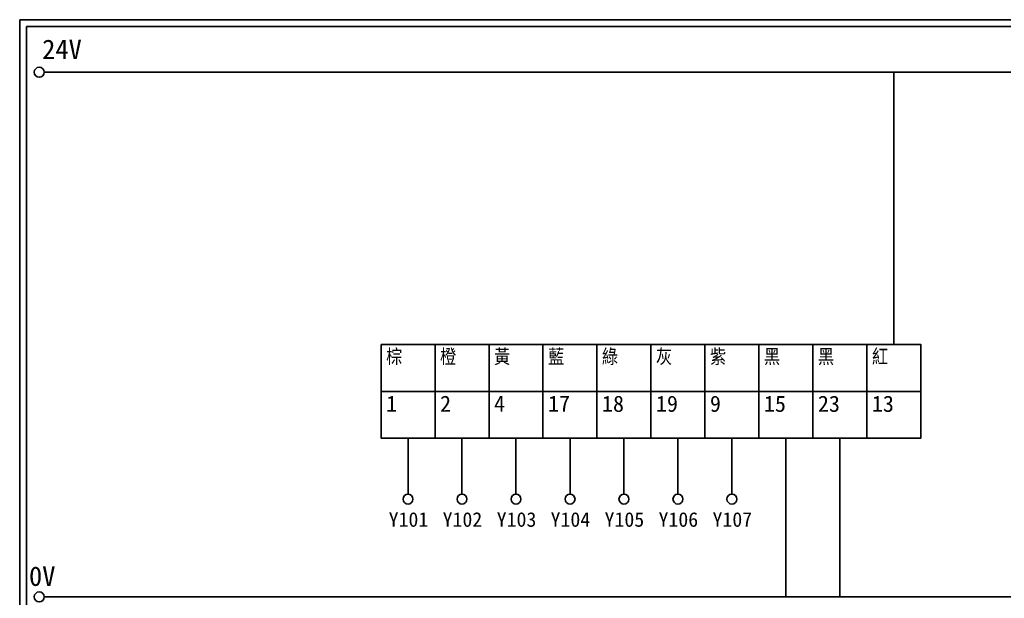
# Model space of a CAD drawing. Extents: x 926 to 1213, y -211 to -7.
# Drawn here: x 925.7 to 1108.3, y -114.5 to -7.2 of the extents above; entities that cross this region are included whole.
import ezdxf

# ---------------------------------------------------------------- set-up
doc = ezdxf.new("R2010")
doc.units = 0
doc.layers.get('0').update_dxf_attribs({"linetype": 'CONTINUOUS'})
doc.layers.add('圖框層', color=7, linetype='CONTINUOUS')
doc.layers.add('標尺寸層', color=3, linetype='CONTINUOUS')
doc.styles.add('STSL', font='KAIU.TTF')

msp = doc.modelspace()

# ---------------------------------------------------------------- linework, layer by layer
for p, q in [((1087.84, -67.49), (1087.84, -16.99)), ((997.75, -84.81), (997.75, -95.22)), ((1007.76, -84.81), (1007.76, -95.22)), ((1017.77, -84.81), (1017.77, -95.22)), ((1027.8, -84.81), (1027.8, -95.22)), ((1037.79, -84.81), (1037.79, -95.22)), ((1047.8, -84.81), (1047.8, -95.22)), ((1057.81, -84.81), (1057.81, -95.22)), ((1067.82, -84.81), (1067.82, -114.26)), ((1077.83, -84.81), (1077.83, -114.26))]:
    msp.add_line(p, q)
for points in [[(992.75, -67.49), (1002.76, -67.49), (1002.76, -76.15), (992.75, -76.15)], [(1002.76, -67.49), (1012.77, -67.49), (1012.77, -76.15), (1002.76, -76.15)], [(1012.77, -67.49), (1022.78, -67.49), (1022.78, -76.15), (1012.77, -76.15)], [(1022.78, -67.49), (1032.79, -67.49), (1032.79, -76.15), (1022.78, -76.15)], [(1032.79, -67.49), (1042.8, -67.49), (1042.8, -76.15), (1032.79, -76.15)], [(1042.8, -67.49), (1052.81, -67.49), (1052.81, -76.15), (1042.8, -76.15)], [(1052.81, -67.49), (1062.82, -67.49), (1062.82, -76.15), (1052.81, -76.15)], [(1062.82, -67.49), (1072.83, -67.49), (1072.83, -76.15), (1062.82, -76.15)], [(1072.83, -67.49), (1082.84, -67.49), (1082.84, -76.15), (1072.83, -76.15)], [(1082.84, -67.49), (1092.85, -67.49), (1092.85, -76.15), (1082.84, -76.15)], [(992.75, -76.15), (1002.76, -76.15), (1002.76, -84.81), (992.75, -84.81)], [(1002.76, -76.15), (1012.77, -76.15), (1012.77, -84.81), (1002.76, -84.81)], [(1012.77, -76.15), (1022.78, -76.15), (1022.78, -84.81), (1012.77, -84.81)], [(1022.78, -76.15), (1032.79, -76.15), (1032.79, -84.81), (1022.78, -84.81)], [(1032.79, -76.15), (1042.8, -76.15), (1042.8, -84.81), (1032.79, -84.81)], [(1042.8, -76.15), (1052.81, -76.15), (1052.81, -84.81), (1042.8, -84.81)], [(1052.81, -76.15), (1062.82, -76.15), (1062.82, -84.81), (1052.81, -84.81)], [(1062.82, -76.15), (1072.83, -76.15), (1072.83, -84.81), (1062.82, -84.81)], [(1072.83, -76.15), (1082.84, -76.15), (1082.84, -84.81), (1072.83, -84.81)], [(1082.84, -76.15), (1092.85, -76.15), (1092.85, -84.81), (1082.84, -84.81)]]:
    msp.add_lwpolyline(points, close=True)
at = {"layer": '圖框層', "color": 7}
for p, q in [((1212.74, -7.25), (925.74, -7.25)), ((925.74, -211.22), (925.74, -7.25)), ((1211.49, -8.5), (926.99, -8.5)), ((926.99, -209.97), (926.99, -8.5))]:
    msp.add_line(p, q, dxfattribs=at)
at = {"layer": '標尺寸層', "color": 7}
for p, q in [((930.28, -16.99), (1207.88, -16.99)), ((930.49, -114.26), (1208.36, -114.26))]:
    msp.add_line(p, q, dxfattribs=at)
for centre in [(929.36, -16.99), (997.75, -96.14), (1007.76, -96.14), (1017.77, -96.14), (1027.8, -96.14), (1037.79, -96.14), (1047.8, -96.14), (1057.81, -96.14), (929.36, -114.26)]:
    msp.add_circle(centre, 0.92, dxfattribs=at)

# ---------------------------------------------------------------- texts
at = {"char_height": 3, "width": 8.2913, "attachment_point": 1}
for s, insert in [('{\\Fromanc,chineset|c136;棕}', (993.68, -68.29)), ('{\\Fromanc,chineset|c136;橙}', (1003.69, -68.29)), ('{\\Fromanc,chineset|c136;黃}', (1013.7, -68.29)), ('{\\Fromanc,chineset|c136;藍}', (1023.71, -68.29)), ('{\\Fromanc,chineset|c136;綠}', (1033.72, -68.29)), ('{\\Fromanc,chineset|c136;灰}', (1043.73, -68.29)), ('{\\Fromanc,chineset|c136;紫}', (1053.74, -68.29)), ('{\\Fromanc,chineset|c136;黑}', (1063.75, -68.29)), ('{\\Fromanc,chineset|c136;黑}', (1073.76, -68.29)), ('{\\Fromanc,chineset|c136;紅}', (1083.77, -68.29)), ('1', (993.68, -76.95)), ('2', (1003.69, -76.95)), ('4', (1013.7, -76.95)), ('17', (1023.71, -76.95)), ('18', (1033.72, -76.95)), ('19', (1043.73, -76.95)), ('9', (1053.74, -76.95)), ('15', (1063.75, -76.95)), ('23', (1073.76, -76.95)), ('13', (1083.77, -76.95))]:
    msp.add_mtext(s, dxfattribs=dict(at, insert=insert))
at = {"layer": '圖框層', "color": 4, "style": 'STSL'}
for s, height, p in [('24V', 3.6, (929.91, -14.53)), ('Y101', 2.7, (994.16, -101.26)), ('Y102', 2.7, (1004.17, -101.26)), ('Y103', 2.7, (1014.2, -101.26)), ('Y104', 2.7, (1024.19, -101.26)), ('Y105', 2.7, (1034.2, -101.26)), ('Y106', 2.7, (1044.21, -101.26)), ('Y107', 2.7, (1054.22, -101.26)), ('0V', 3.6, (927.47, -112.22))]:
    msp.add_text(s, height=height, dxfattribs=at).set_placement(p)

doc.saveas('drawing.dxf')
